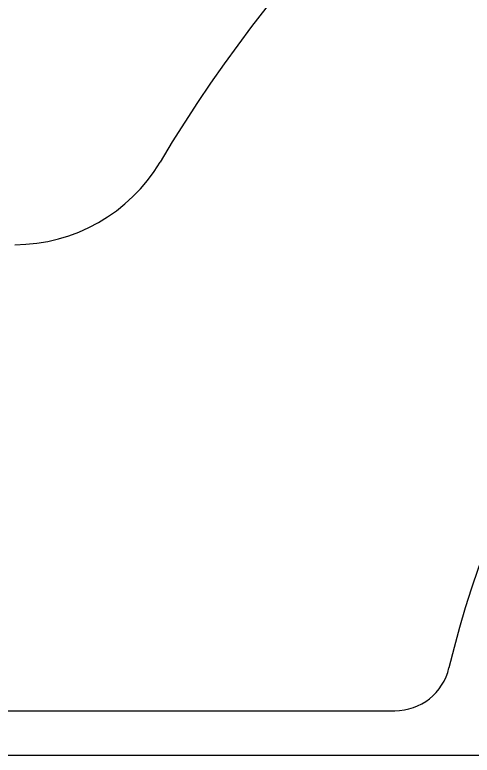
# Model space of a CAD drawing. Extents: x 956 to 1028, y 499 to 635.
# Drawn here: x 994.863 to 997.083, y 512.227 to 515.822 of the extents above; entities that cross this region are included whole.
import ezdxf

# ---------------------------------------------------------------- set-up
doc = ezdxf.new("R2010")
doc.units = 0
doc.header["$MEASUREMENT"] = 0
doc.layers.add('1', color=4, linetype='Continuous')

# ---------------------------------------------------------------- blocks, each defined once
blk = doc.blocks.new('2018 HOT SPOT SX')
at = {"layer": '1', "color": 3, "linetype": 'Continuous'}
blk.add_line((8.5, 0.216), (40.8108, 0.216), dxfattribs=at)
at = {"layer": '1', "linetype": 'Continuous'}
blk.add_line((8.5, 0), (63.5728, 0), dxfattribs=at)
for centre, radius, start, end in [((45.6196, -0.6551), 6.9194, 30.72105, 149.27895), ((38.9663, 3.2987), 0.82, 270, 329.279)]:
    blk.add_arc(centre, radius, start, end, dxfattribs=at)
at = {"layer": '1', "color": 3, "linetype": 'Continuous'}
for centre, radius, start, end in [((45.618, -0.6491), 4.6694, 13.2862, 166.7138), ((40.8108, 0.486), 0.27, 270, 346.7138)]:
    blk.add_arc(centre, radius, start, end, dxfattribs=at)

msp = doc.modelspace()

# ---------------------------------------------------------------- block references
at = {"layer": '1'}
msp.add_blockref('2018 HOT SPOT SX', (955.8964, 512.2273), dxfattribs=at)

doc.saveas('drawing.dxf')
